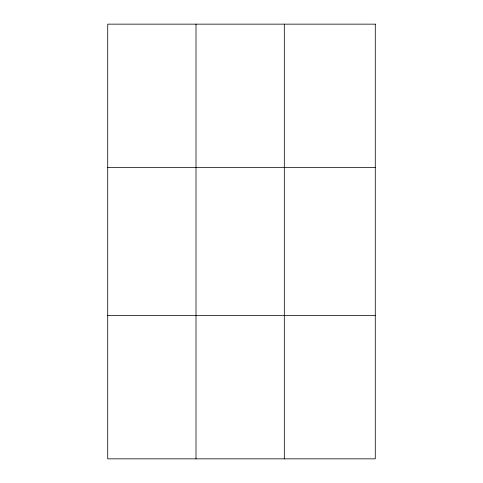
<?xml version="1.0" encoding="UTF-8"?>
<svg xmlns="http://www.w3.org/2000/svg" width="483" height="483" viewBox="0 0 483 483"><rect width="100%" height="100%" fill="white"/><g stroke="black" fill="none" stroke-linecap="round" stroke-linejoin="round"><path stroke-width="0.72" d="M196.013 24.15L196.013 458.85M284.312 24.15L284.312 458.85M107.721 167.601L375.279 167.601M107.721 315.399L375.279 315.399M375.279 24.15L375.279 458.85L107.721 458.85L107.721 24.15L375.279 24.15"/></g></svg>
